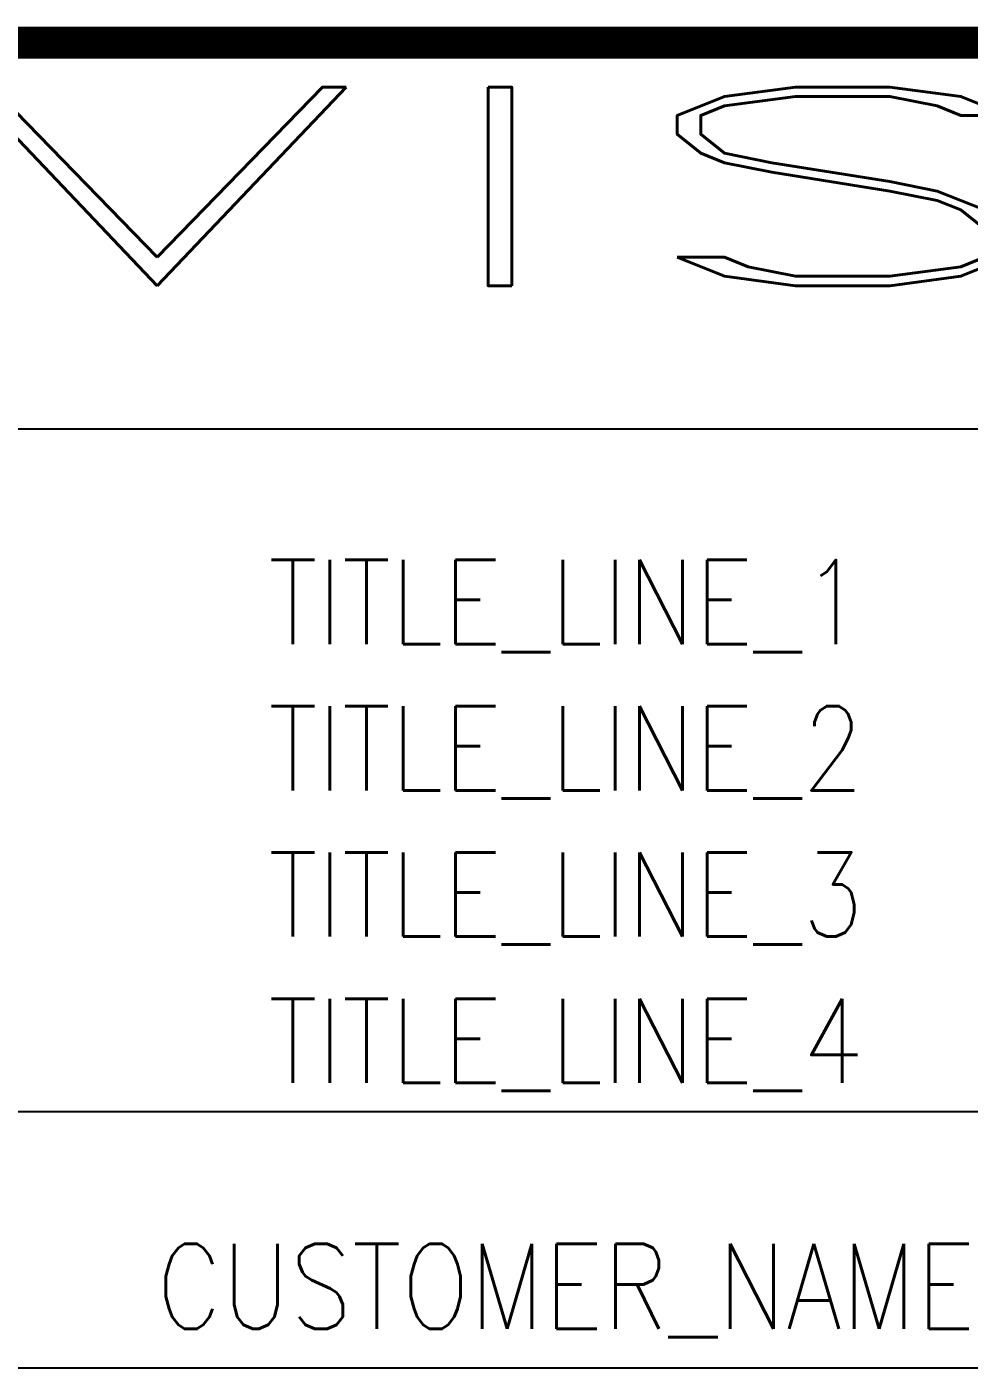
# Model space of a CAD drawing. Extents: x 0 to 17, y 0 to 11.
# Drawn here: x 15.469 to 16.062, y 0.896 to 1.74 of the extents above; entities that cross this region are included whole.
import ezdxf
from ezdxf.enums import TextEntityAlignment as Align

# ---------------------------------------------------------------- set-up
doc = ezdxf.new("R2010")
doc.units = 0
doc.header["$LTSCALE"] = 0.375
doc.header["$MEASUREMENT"] = 0
doc.layers.add('06 Text', color=7, linetype='Continuous')
doc.layers.add('26 Border', color=7, linetype='Continuous')
doc.styles.add('ROMAND', font='romand')
doc.styles.add('ROMANS', font='romans.shx', dxfattribs={"width": 0.85})

msp = doc.modelspace()

# ---------------------------------------------------------------- linework, layer by layer
at = {"layer": '26 Border'}
for p, q in [((14.86686, 1.48668), (16.75, 1.48668)), ((14.86686, 1.05709), (16.75, 1.05709)), ((16.75, 0.89568), (14.86686, 0.89568))]:
    msp.add_line(p, q, dxfattribs=at)
at = {"layer": '26 Border', "const_width": 0.02}
msp.add_lwpolyline([(16.75, 1.72963), (14.86686, 1.72963)], dxfattribs=at)

# ---------------------------------------------------------------- texts
at = {"layer": '06 Text', "style": 'ROMAND', "width": 2.459513}
msp.add_text('R VISYS', height=0.125, dxfattribs=at).set_placement((14.86686, 1.57676), (16.7115, 1.57676), align=Align.FIT)
at = {"layer": '06 Text', "style": 'ROMANS', "width": 0.85}
for tag, height, p in [('TITLE_LINE_1', 0.053, (15.80842, 1.37777)), ('TITLE_LINE_2', 0.053, (15.80842, 1.28573)), ('TITLE_LINE_3', 0.053, (15.80842, 1.19369)), ('TITLE_LINE_4', 0.053, (15.80842, 1.10164)), ('CUSTOMER_NAME', 0.05356, (15.80842, 0.94714))]:
    msp.add_attdef(tag, text='', height=height, dxfattribs=at).set_placement(p, align=Align.MIDDLE_CENTER)

doc.saveas('drawing.dxf')
